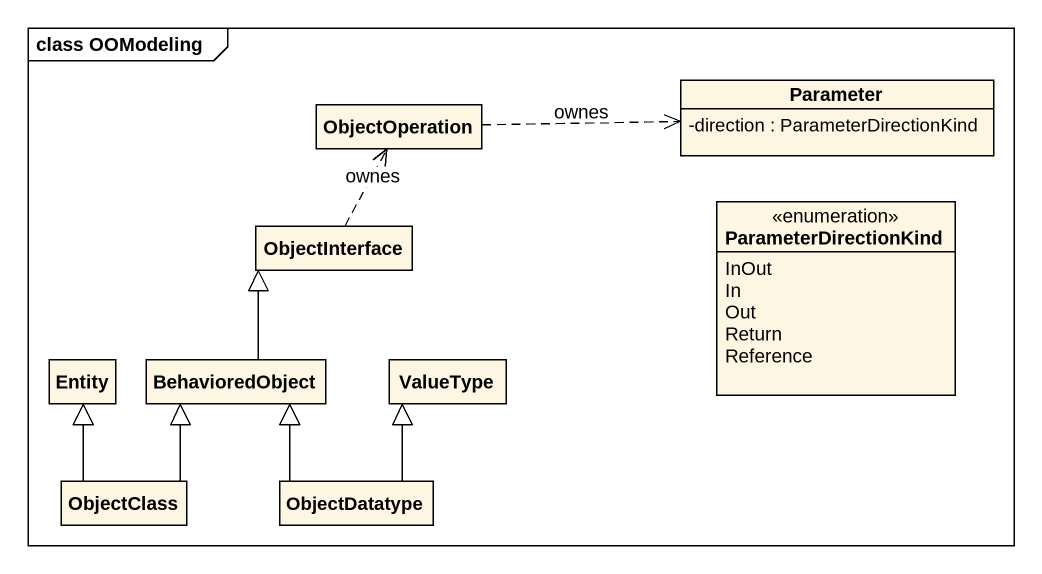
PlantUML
@startuml
mainframe class OOModeling
hide circle
hide empty members
skinparam classAttributeIconSize 0
class Parameter {
  -direction : ParameterDirectionKind
}
class ObjectOperation
class ObjectInterface
enum ParameterDirectionKind {
  InOut
  In
  Out
  Return
  Reference
}
class "Entity" as Entity_
class BehavioredObject
class ValueType
class ObjectClass
class ObjectDatatype
ObjectOperation .right.> Parameter : ownes
ObjectInterface .up.> ObjectOperation : ownes
BehavioredObject -up-|> ObjectInterface
ObjectClass -up-|> Entity_
ObjectClass -up-|> BehavioredObject
ObjectDatatype -up-|> BehavioredObject
ObjectDatatype -up-|> ValueType
@enduml
